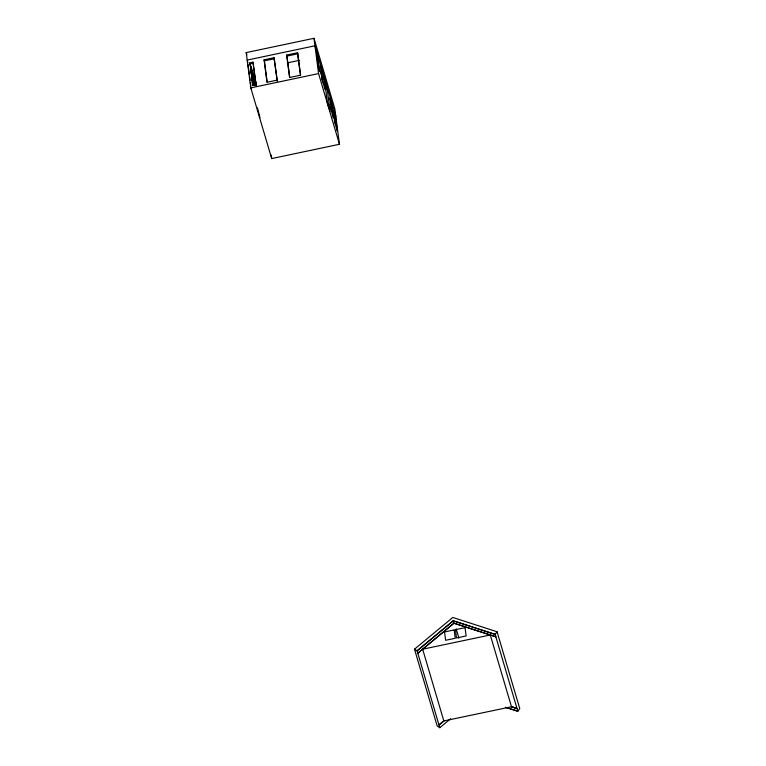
<?xml version="1.0" encoding="UTF-8"?>
<svg xmlns="http://www.w3.org/2000/svg" width="766" height="766" viewBox="0 0 766 766"><rect width="100%" height="100%" fill="white"/><g stroke="black" fill="none" stroke-linecap="round" stroke-linejoin="round"><path stroke-width="1.15" d="M450.638 718.709L439.789 727.7L437.214 726.044L414.502 649.185L452.802 617.463L497.067 631.768L495.123 634.372L517.835 711.241L506.144 707.497M414.502 649.185L417.077 650.832L453.233 620.805L495.123 634.372L453.233 620.805L417.077 650.832L439.789 727.7M453.941 623.208L417.796 653.235L453.941 623.208L495.832 636.776L453.941 623.208L453.233 620.805M443.84 720.93L438.985 724.962L443.84 720.94L511.487 706.75L517.021 708.502L511.487 706.75L490.288 634.976L422.65 649.204L443.849 721.017M246.221 52.595L313.983 38.3L334.876 108.983L339.453 144.276L271.691 158.572L250.798 87.879L246.221 52.595L246.891 54.874M255.901 84.614L252.876 85.246L249.955 62.793L252.981 62.151L256.198 85.639L252.981 62.151M276.976 80.162L267.008 82.268L264.088 59.815L274.056 57.709L277.282 81.196L274.056 57.709M297.543 52.758L300.464 75.212L289.577 77.51L286.666 55.047L297.543 52.758L300.607 75.058M249.955 62.793L250.262 63.827L253.287 63.185M264.088 59.815L264.394 60.84L274.362 58.743M286.666 55.047L286.963 56.081L297.85 53.783M287.212 62.908L299.65 60.284M316.473 58.015L317.947 57.699L319.757 71.602L318.311 66.728L316.511 52.825L317.947 57.699M254.255 85.016L253.201 76.906L251.727 77.222L252.024 79.54M250.798 87.879L318.57 73.584L339.453 144.276M320.475 71.573L321.825 76.15L323.309 75.834L325.11 89.737L322.074 79.444L320.265 65.541L323.309 75.834M327.312 101.964L330.079 111.319L327.159 88.866L325.674 89.182L324.449 85.016M330.242 104.616L331.716 104.31L333.526 118.213L331.649 111.846L329.84 97.943L331.716 104.31M334.014 117.389L335.498 117.083L337.299 130.976L335.422 124.619L333.612 110.716L335.498 117.083M505.378 707.229L517.835 711.241L519.779 708.627L497.067 631.768M511.487 706.75L517.021 708.502M335.843 116.47L314.96 45.788L247.188 60.083L247.868 62.362M327.159 88.866L324.391 79.501L327.829 105.727M456.191 628.934L458.901 638.116M251.066 66.661L256.131 83.82M249.965 64.162L255.93 84.327M251.056 69.629L253.201 76.906M255.787 85.648L253.623 78.343L254.532 85.294M248.586 66.613L248.069 64.851L249.295 74.302M252.857 83.523L253.469 85.61M250.989 87.305L251.507 89.067M259.971 117.725L257.472 107.92M334.311 119.707L334.771 123.182M330.539 106.934L330.845 109.251M322.218 77.634L322.524 79.961M321.825 76.15L322.582 81.943M313.983 38.3L318.57 73.584M286.963 56.081L289.73 77.356M264.394 60.84L267.162 82.115M271.231 155.096L271.691 158.572M250.262 63.827L253.019 85.093M252.32 81.847L252.627 84.164M250.788 70.731L251.248 74.273M251.554 76.638L252.636 84.911M249.601 76.667L250.061 80.21M250.367 82.575L250.836 86.118M454.142 629.949L444.548 631.969L445.63 640.29L455.224 638.269L454.142 629.949M465.058 627.651L455.435 629.671L456.517 637.992L466.13 635.962L465.058 627.651"/></g></svg>
